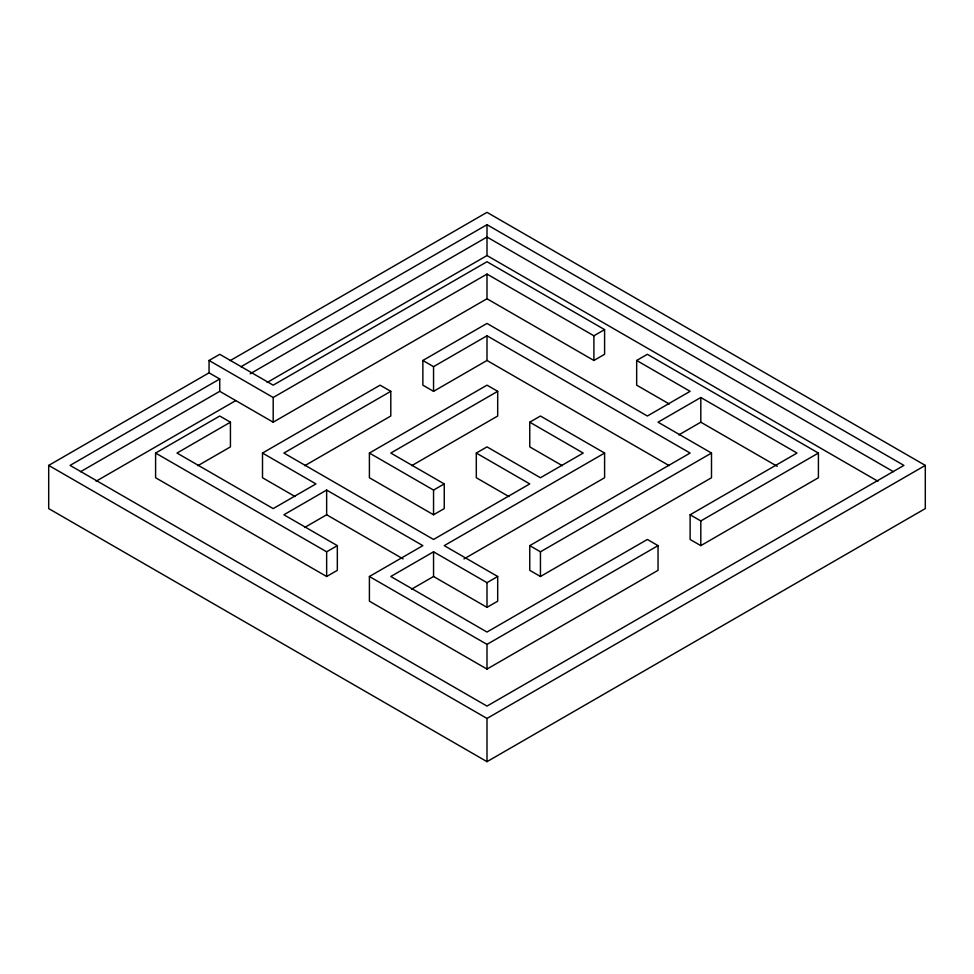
<?xml version="1.0" encoding="UTF-8"?>
<svg xmlns="http://www.w3.org/2000/svg" width="974" height="974" viewBox="0 0 974 974"><rect width="100%" height="100%" fill="white"/><g stroke="black" fill="none" stroke-linecap="round" stroke-linejoin="round"><path stroke-width="1.46" d="M230.278 360.563L487 212.344L925.3 465.402L925.3 508.598L487 761.656L48.7 508.598L48.7 465.402L209.057 372.823L209.057 360.477L219.747 354.305L273.195 385.168L487 261.726L604.598 329.614L604.598 354.305L593.897 360.477L487 298.75L273.195 422.192L219.747 391.329L80.586 471.684M219.747 391.329L219.747 378.996L70.079 465.402L487 706.101L903.921 465.402L487 224.69L240.955 366.748M250.172 373.773L487 237.035L893.401 471.672M96.085 481.241L235.598 400.691M267.193 382.453L487 255.553L877.915 481.241M411.515 589.209L433.552 576.498L487 607.35L497.69 601.177L497.69 576.498L487 582.659L433.552 551.808L390.793 576.498L487 632.041L647.357 539.462L658.047 545.635L658.047 570.326L487 669.077L369.402 601.177L369.402 576.498L422.862 545.635L326.643 490.08L283.884 514.771L337.333 545.635L337.333 570.326L326.643 576.498L155.596 477.747L155.596 453.056L219.747 416.02L230.436 422.192L230.436 446.883L197.844 465.694M230.436 422.192L176.988 453.056L273.195 508.598L315.953 483.908L262.505 453.056L262.505 477.747L295.098 496.557M209.057 360.477L273.195 397.502L487 274.071L593.897 335.787L604.598 329.614M262.505 453.056L380.103 385.168L390.793 391.329L390.793 416.02L304.74 465.694M669.15 465.633L487 360.477L433.552 391.329L422.862 385.168L422.862 360.477L487 323.441L647.357 416.02L690.116 391.329L636.667 360.477L636.667 385.168L669.26 403.979M390.793 391.329L283.884 453.056L433.552 539.462L529.759 483.908L476.31 453.056L476.31 477.747L508.903 496.557M422.862 360.477L433.552 366.65L487 335.787L690.116 453.056L529.759 545.635L529.759 570.326L540.448 576.498L711.495 477.747L711.495 453.056L658.047 422.192L700.805 397.502L797.012 453.056L690.116 514.771L690.116 539.462L700.805 545.635L818.404 477.747L818.404 453.056L647.357 354.305L636.667 360.477M497.69 391.329L390.793 453.056L444.241 483.908L444.241 508.598L433.552 514.771L369.402 477.747L369.402 453.056L487 385.168L497.69 391.329L497.69 416.02L411.649 465.694M304.618 527.494L326.643 514.771L403.09 558.906M476.31 453.056L487 446.883L540.448 477.747L583.207 453.056L529.759 422.192L529.759 446.883L562.351 465.694M529.759 422.192L540.448 416.02L604.598 453.056L604.598 477.747L463.953 558.942M155.596 453.056L326.643 551.808L337.333 545.635M369.402 453.056L433.552 490.08L444.241 483.908M604.598 453.056L444.241 545.635L497.69 576.498M678.781 434.915L700.805 422.192L777.252 466.327M529.759 545.635L540.448 551.808L711.495 453.056M369.402 576.498L487 644.386L658.047 545.635M690.116 514.771L700.805 520.944L818.404 453.056M48.7 465.402L487 718.447L925.3 465.402M209.057 372.823L219.747 378.996M700.805 397.502L700.805 422.192M700.805 520.944L700.805 545.635M593.897 335.787L593.897 360.477M540.448 551.808L540.448 576.498M487 224.69L487 237.035M487 237.68L487 255.553M487 274.071L487 298.75M487 335.787L487 360.477M487 582.659L487 607.35M487 644.386L487 669.077M487 718.447L487 761.656M433.552 366.65L433.552 391.329M433.552 490.08L433.552 514.771M433.552 551.808L433.552 576.498M326.643 490.08L326.643 514.771M326.643 551.808L326.643 576.498M273.195 397.502L273.195 422.192"/></g></svg>
